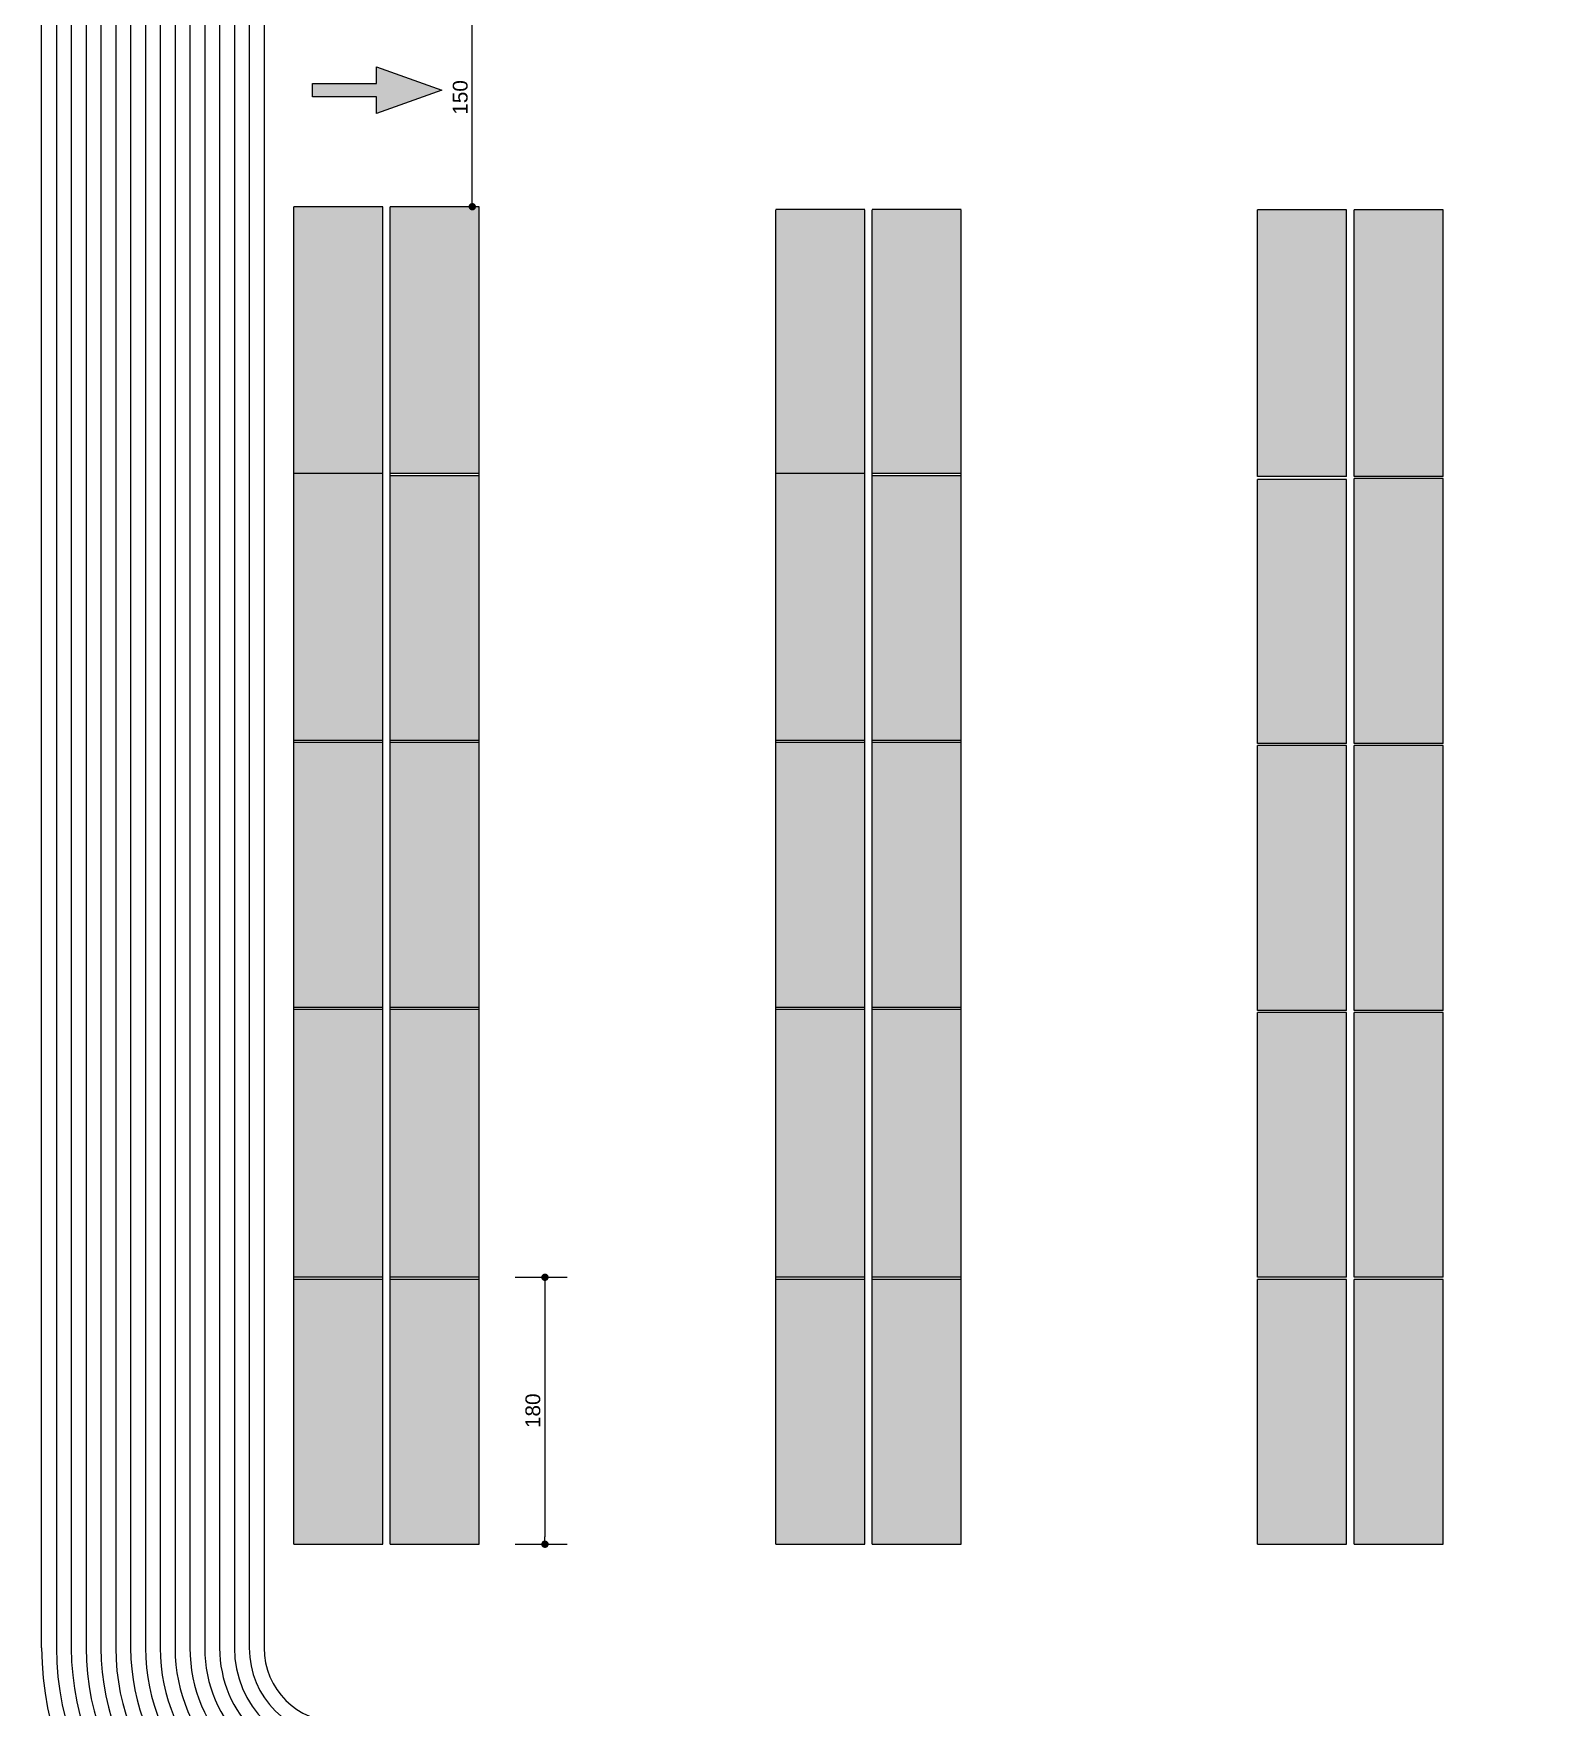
# Model space of a CAD drawing. Header units: centimetres. Extents: x 370416 to 395283, y 44791 to 69658.
# Drawn here: x 378233 to 379251, y 57518 to 58647 of the extents above; entities that cross this region are included whole.
import ezdxf

# ---------------------------------------------------------------- set-up
doc = ezdxf.new("R2010")
doc.units = ezdxf.units.CM
doc.header["$PDMODE"] = 2
doc.header["$PDSIZE"] = -10
doc.layers.add('.', color=7, linetype='Continuous', lineweight=0)
doc.layers.add('SPN-DIM', color=8, linetype='Continuous', lineweight=15)
doc.layers.add('D RACK', color=7, linetype='Continuous')
doc.layers.add('LVI_FLOOR BEDS - GENERAL', color=254, linetype='Continuous')
doc.styles.add('TREE', font='arial.ttf')
doc.dimstyles.new('arc', dxfattribs={"dimtxt": 10, "dimasz": 5, "dimexe": 15, "dimexo": 2.5, "dimgap": 3, "dimtad": 1, "dimdec": 0, "dimzin": 0, "dimtxsty": 'TREE', "dimblk": 'DOT', "dimcen": 15, "dimdle": 0.5, "dimclrd": 256, "dimclre": 8, "dimclrt": 256, "dimadec": 0, "dimazin": 0, "dimtfac": 1, "dimtdec": 0, "dimtofl": 0, "dimtmove": 1, "dimatfit": 0, "dimldrblk": 'DOT', "dimfxl": 20, "dimfxlon": 1, "dimtolj": 1, "dimtzin": 0, "dimlwd": -1, "dimlwe": 0, "dimarcsym": 0})

# ---------------------------------------------------------------- blocks, each defined once
blk = doc.blocks.new('_Dot')
at = {"color": 0, "linetype": 'ByBlock', "lineweight": -2}
blk.add_line((-0.5, 0), (-1, 0), dxfattribs=at)
at = {"color": 0, "linetype": 'ByBlock', "lineweight": -3, "const_width": 0.5}
blk.add_lwpolyline([(-0.25, 0, 1), (0.25, 0, 1)], format="xyb", close=True, dxfattribs=at)
blk = doc.blocks.new('*D328')
at = {"color": 8, "lineweight": 0, "transparency": 16777216}
for p, q in [((378558, 57807.9), (378593, 57807.9)), ((378558, 57627.9), (378593, 57627.9))]:
    blk.add_line(p, q, dxfattribs=at)
at = {"transparency": 16777216}
blk.add_line((378578, 57802.9), (378578, 57632.9), dxfattribs=at)
at = {"layer": 'Defpoints', "color": 0, "transparency": 16777216}
for p in [(378533.6, 57807.9), (378533.6, 57627.9), (378578, 57627.9)]:
    blk.add_point(p, dxfattribs=at)
at = {"transparency": 16777216, "xscale": 5, "yscale": 5, "zscale": 5}
for p, rotation in [((378578, 57807.9), 90), ((378578, 57627.9), 270)]:
    blk.add_blockref('_Dot', p, dxfattribs=dict(at, rotation=rotation))
at = {"transparency": 16777216, "insert": (378569.9, 57717.9), "char_height": 10, "attachment_point": 5, "rotation": 90, "style": 'TREE'}
blk.add_mtext('\\A1;180', dxfattribs=at)
blk = doc.blocks.new('*D330')
at = {"color": 8, "lineweight": 0, "transparency": 16777216}
for p, q in [((378531.1, 58677.4), (378514, 58677.4)), ((378531.1, 58529.9), (378514, 58529.9))]:
    blk.add_line(p, q, dxfattribs=at)
at = {"transparency": 16777216}
blk.add_line((378529, 58534.9), (378529, 58672.4), dxfattribs=at)
at = {"layer": 'Defpoints', "color": 0, "transparency": 16777216}
for p in [(378529, 58677.4), (378533.6, 58677.4), (378533.6, 58529.9)]:
    blk.add_point(p, dxfattribs=at)
at = {"transparency": 16777216, "xscale": 5, "yscale": 5, "zscale": 5}
for p, rotation in [((378529, 58677.4), 90), ((378529, 58529.9), 270)]:
    blk.add_blockref('_Dot', p, dxfattribs=dict(at, rotation=rotation))
at = {"transparency": 16777216, "insert": (378520.9, 58603.6), "char_height": 10, "attachment_point": 5, "rotation": 90, "style": 'TREE'}
blk.add_mtext('\\A1;150', dxfattribs=at)

msp = doc.modelspace()

# ---------------------------------------------------------------- hatches: boundary and pattern name
at = {"layer": '.', "true_color": 0x9898cc}
h = msp.add_hatch(color=253, dxfattribs=at)
h.dxf.hatch_style = 1
h.paths.add_polyline_path([(378533.6, 58529.9), (378473.6, 58529.9), (378473.6, 58349.9), (378533.6, 58349.9)])
h.paths.add_polyline_path([(378468.6, 58529.9), (378408.6, 58529.9), (378408.6, 58349.9), (378468.6, 58349.9)])
h.paths.add_polyline_path([(378468.6, 58349.9), (378408.6, 58349.9), (378408.6, 58169.9), (378468.6, 58169.9)])
h.paths.add_polyline_path([(378533.6, 58348.5), (378473.6, 58348.5), (378473.6, 58169.9), (378533.6, 58169.9)])
h.paths.add_polyline_path([(378533.6, 58168.5), (378473.6, 58168.5), (378473.6, 57989.9), (378533.6, 57989.9)])
h.paths.add_polyline_path([(378468.6, 58168.5), (378408.6, 58168.5), (378408.6, 57989.9), (378468.6, 57989.9)])
h.paths.add_polyline_path([(378468.6, 57988.5), (378408.6, 57988.5), (378408.6, 57807.9), (378468.6, 57807.9)])
h.paths.add_polyline_path([(378533.6, 57988.5), (378473.6, 57988.5), (378473.6, 57807.9), (378533.6, 57807.9)])
h.paths.add_polyline_path([(378468.6, 57806.5), (378408.6, 57806.5), (378408.6, 57627.9), (378468.6, 57627.9)])
h = msp.add_hatch(color=253, dxfattribs=at)
h.dxf.hatch_style = 1
h.paths.add_polyline_path([(378793.6, 58528), (378733.6, 58528), (378733.6, 58349.9), (378793.6, 58349.9)])
h.paths.add_polyline_path([(378858.6, 58528), (378798.6, 58528), (378798.6, 58349.9), (378858.6, 58349.9)])
h.paths.add_polyline_path([(378793.6, 58349.9), (378733.6, 58349.9), (378733.6, 58169.9), (378793.6, 58169.9)])
h.paths.add_polyline_path([(378858.6, 58348.5), (378798.6, 58348.5), (378798.6, 58169.9), (378858.6, 58169.9)])
h.paths.add_polyline_path([(378793.6, 58168.5), (378733.6, 58168.5), (378733.6, 57989.9), (378793.6, 57989.9)])
h.paths.add_polyline_path([(378858.6, 58168.5), (378798.6, 58168.5), (378798.6, 57989.9), (378858.6, 57989.9)])
h.paths.add_polyline_path([(378793.6, 57988.5), (378733.6, 57988.5), (378733.6, 57807.9), (378793.6, 57807.9)])
h.paths.add_polyline_path([(378858.6, 57988.5), (378798.6, 57988.5), (378798.6, 57807.9), (378858.6, 57807.9)])
h.paths.add_polyline_path([(378793.6, 57806.5), (378733.6, 57806.5), (378733.6, 57627.9), (378793.6, 57627.9)])
h.paths.add_polyline_path([(378858.6, 57806.5), (378798.6, 57806.5), (378798.6, 57627.9), (378858.6, 57627.9)])
h = msp.add_hatch(color=253, dxfattribs=at)
h.dxf.hatch_style = 1
h.paths.add_polyline_path([(379118.6, 58527.9), (379058.6, 58527.9), (379058.6, 58347.9), (379118.6, 58347.9)])
h.paths.add_polyline_path([(379183.6, 58527.9), (379123.6, 58527.9), (379123.6, 58347.9), (379183.6, 58347.9)])
h.paths.add_polyline_path([(379118.6, 58345.9), (379058.6, 58345.9), (379058.6, 58167.9), (379118.6, 58167.9)])
h.paths.add_polyline_path([(379183.6, 58346.5), (379123.6, 58346.5), (379123.6, 58167.9), (379183.6, 58167.9)])
h.paths.add_polyline_path([(379118.6, 58166.5), (379058.6, 58166.5), (379058.6, 57987.9), (379118.6, 57987.9)])
h.paths.add_polyline_path([(379183.6, 58166.5), (379123.6, 58166.5), (379123.6, 57987.9), (379183.6, 57987.9)])
h.paths.add_polyline_path([(379118.6, 57986.5), (379058.6, 57986.5), (379058.6, 57807.9), (379118.6, 57807.9)])
h.paths.add_polyline_path([(379183.6, 57986.5), (379123.6, 57986.5), (379123.6, 57807.9), (379183.6, 57807.9)])
h.paths.add_polyline_path([(379118.6, 57806.5), (379058.6, 57806.5), (379058.6, 57627.9), (379118.6, 57627.9)])
h.paths.add_polyline_path([(379183.6, 57806.5), (379123.6, 57806.5), (379123.6, 57627.9), (379183.6, 57627.9)])
h = msp.add_hatch(color=253, dxfattribs=at)
h.dxf.hatch_style = 1
h.paths.add_polyline_path([(378533.6, 57806.5), (378473.6, 57806.5), (378473.6, 57627.9), (378533.6, 57627.9)])
at = {"layer": 'LVI_FLOOR BEDS - GENERAL', "lineweight": -3, "transparency": 33554508}
h = msp.add_hatch(color=1, dxfattribs=at)
h.dxf.hatch_style = 1
h.paths.add_polyline_path([(378421.3, 58604), (378421.3, 58613), (378464.4, 58613), (378464.4, 58624.2), (378508.5, 58608.5), (378464.4, 58592.8), (378464.4, 58604)])
h = msp.add_hatch(color=1, dxfattribs=at)
h.dxf.hatch_style = 1
h.paths.add_polyline_path([(378421.3, 58604), (378421.3, 58613), (378464.4, 58613), (378464.4, 58624.2), (378508.5, 58608.5), (378464.4, 58592.8), (378464.4, 58604)])
h = msp.add_hatch(color=1, dxfattribs=at)
h.dxf.hatch_style = 1
h.paths.add_polyline_path([(378421.3, 58604), (378421.3, 58613), (378464.4, 58613), (378464.4, 58624.2), (378508.5, 58608.5), (378464.4, 58592.8), (378464.4, 58604)])
h = msp.add_hatch(color=1, dxfattribs=at)
h.dxf.hatch_style = 1
h.paths.add_polyline_path([(378421.3, 58604), (378421.3, 58613), (378464.4, 58613), (378464.4, 58624.2), (378508.5, 58608.5), (378464.4, 58592.8), (378464.4, 58604)])
h = msp.add_hatch(color=1, dxfattribs=at)
h.dxf.hatch_style = 1
h.paths.add_polyline_path([(378421.3, 58604), (378421.3, 58613), (378464.4, 58613), (378464.4, 58624.2), (378508.5, 58608.5), (378464.4, 58592.8), (378464.4, 58604)])
h = msp.add_hatch(color=1, dxfattribs=at)
h.dxf.hatch_style = 1
h.paths.add_polyline_path([(378421.3, 58604), (378421.3, 58613), (378464.4, 58613), (378464.4, 58624.2), (378508.5, 58608.5), (378464.4, 58592.8), (378464.4, 58604)])
h = msp.add_hatch(color=1, dxfattribs=at)
h.dxf.hatch_style = 1
h.paths.add_polyline_path([(378421.3, 58604), (378421.3, 58613), (378464.4, 58613), (378464.4, 58624.2), (378508.5, 58608.5), (378464.4, 58592.8), (378464.4, 58604)])
h = msp.add_hatch(color=1, dxfattribs=at)
h.dxf.hatch_style = 1
h.paths.add_polyline_path([(378421.3, 58604), (378421.3, 58613), (378464.4, 58613), (378464.4, 58624.2), (378508.5, 58608.5), (378464.4, 58592.8), (378464.4, 58604)])
h = msp.add_hatch(color=1, dxfattribs=at)
h.dxf.hatch_style = 1
h.paths.add_polyline_path([(378421.3, 58604), (378421.3, 58613), (378464.4, 58613), (378464.4, 58624.2), (378508.5, 58608.5), (378464.4, 58592.8), (378464.4, 58604)])
h = msp.add_hatch(color=1, dxfattribs=at)
h.dxf.hatch_style = 1
h.paths.add_polyline_path([(378421.3, 58604), (378421.3, 58613), (378464.4, 58613), (378464.4, 58624.2), (378508.5, 58608.5), (378464.4, 58592.8), (378464.4, 58604)])
h = msp.add_hatch(color=1, dxfattribs=at)
h.dxf.hatch_style = 1
h.paths.add_polyline_path([(378421.3, 58604), (378421.3, 58613), (378464.4, 58613), (378464.4, 58624.2), (378508.5, 58608.5), (378464.4, 58592.8), (378464.4, 58604)])
h = msp.add_hatch(color=1, dxfattribs=at)
h.dxf.hatch_style = 1
h.paths.add_polyline_path([(378421.3, 58604), (378421.3, 58613), (378464.4, 58613), (378464.4, 58624.2), (378508.5, 58608.5), (378464.4, 58592.8), (378464.4, 58604)])
h = msp.add_hatch(color=1, dxfattribs=at)
h.dxf.hatch_style = 1
h.paths.add_polyline_path([(378421.3, 58604), (378421.3, 58613), (378464.4, 58613), (378464.4, 58624.2), (378508.5, 58608.5), (378464.4, 58592.8), (378464.4, 58604)])
h = msp.add_hatch(color=1, dxfattribs=at)
h.dxf.hatch_style = 1
h.paths.add_polyline_path([(378421.3, 58604), (378421.3, 58613), (378464.4, 58613), (378464.4, 58624.2), (378508.5, 58608.5), (378464.4, 58592.8), (378464.4, 58604)])
h = msp.add_hatch(color=1, dxfattribs=at)
h.dxf.hatch_style = 1
h.paths.add_polyline_path([(378421.3, 58604), (378421.3, 58613), (378464.4, 58613), (378464.4, 58624.2), (378508.5, 58608.5), (378464.4, 58592.8), (378464.4, 58604)])
h = msp.add_hatch(color=1, dxfattribs=at)
h.dxf.hatch_style = 1
h.paths.add_polyline_path([(378421.3, 58604), (378421.3, 58613), (378464.4, 58613), (378464.4, 58624.2), (378508.5, 58608.5), (378464.4, 58592.8), (378464.4, 58604)])
h = msp.add_hatch(color=1, dxfattribs=at)
h.dxf.hatch_style = 1
h.paths.add_polyline_path([(378421.3, 58604), (378421.3, 58613), (378464.4, 58613), (378464.4, 58624.2), (378508.5, 58608.5), (378464.4, 58592.8), (378464.4, 58604)])
h = msp.add_hatch(color=1, dxfattribs=at)
h.dxf.hatch_style = 1
h.paths.add_polyline_path([(378421.3, 58604), (378421.3, 58613), (378464.4, 58613), (378464.4, 58624.2), (378508.5, 58608.5), (378464.4, 58592.8), (378464.4, 58604)])
h = msp.add_hatch(color=1, dxfattribs=at)
h.dxf.hatch_style = 1
h.paths.add_polyline_path([(378421.3, 58604), (378421.3, 58613), (378464.4, 58613), (378464.4, 58624.2), (378508.5, 58608.5), (378464.4, 58592.8), (378464.4, 58604)])
h = msp.add_hatch(color=1, dxfattribs=at)
h.dxf.hatch_style = 1
h.paths.add_polyline_path([(378421.3, 58604), (378421.3, 58613), (378464.4, 58613), (378464.4, 58624.2), (378508.5, 58608.5), (378464.4, 58592.8), (378464.4, 58604)])
h = msp.add_hatch(color=1, dxfattribs=at)
h.dxf.hatch_style = 1
h.paths.add_polyline_path([(378421.3, 58604), (378421.3, 58613), (378464.4, 58613), (378464.4, 58624.2), (378508.5, 58608.5), (378464.4, 58592.8), (378464.4, 58604)])
h = msp.add_hatch(color=1, dxfattribs=at)
h.dxf.hatch_style = 1
h.paths.add_polyline_path([(378421.3, 58604), (378421.3, 58613), (378464.4, 58613), (378464.4, 58624.2), (378508.5, 58608.5), (378464.4, 58592.8), (378464.4, 58604)])
h = msp.add_hatch(color=1, dxfattribs=at)
h.dxf.hatch_style = 1
h.paths.add_polyline_path([(378421.3, 58604), (378421.3, 58613), (378464.4, 58613), (378464.4, 58624.2), (378508.5, 58608.5), (378464.4, 58592.8), (378464.4, 58604)])
h = msp.add_hatch(color=1, dxfattribs=at)
h.dxf.hatch_style = 1
h.paths.add_polyline_path([(378421.3, 58604), (378421.3, 58613), (378464.4, 58613), (378464.4, 58624.2), (378508.5, 58608.5), (378464.4, 58592.8), (378464.4, 58604)])
h = msp.add_hatch(color=1, dxfattribs=at)
h.dxf.hatch_style = 1
h.paths.add_polyline_path([(378421.3, 58604), (378421.3, 58613), (378464.4, 58613), (378464.4, 58624.2), (378508.5, 58608.5), (378464.4, 58592.8), (378464.4, 58604)])
h = msp.add_hatch(color=1, dxfattribs=at)
h.dxf.hatch_style = 1
h.paths.add_polyline_path([(378421.3, 58604), (378421.3, 58613), (378464.4, 58613), (378464.4, 58624.2), (378508.5, 58608.5), (378464.4, 58592.8), (378464.4, 58604)])
h = msp.add_hatch(color=1, dxfattribs=at)
h.dxf.hatch_style = 1
h.paths.add_polyline_path([(378421.3, 58604), (378421.3, 58613), (378464.4, 58613), (378464.4, 58624.2), (378508.5, 58608.5), (378464.4, 58592.8), (378464.4, 58604)])
h = msp.add_hatch(color=1, dxfattribs=at)
h.dxf.hatch_style = 1
h.paths.add_polyline_path([(378421.3, 58604), (378421.3, 58613), (378464.4, 58613), (378464.4, 58624.2), (378508.5, 58608.5), (378464.4, 58592.8), (378464.4, 58604)])
h = msp.add_hatch(color=1, dxfattribs=at)
h.dxf.hatch_style = 1
h.paths.add_polyline_path([(378421.3, 58604), (378421.3, 58613), (378464.4, 58613), (378464.4, 58624.2), (378508.5, 58608.5), (378464.4, 58592.8), (378464.4, 58604)])
h = msp.add_hatch(color=1, dxfattribs=at)
h.dxf.hatch_style = 1
h.paths.add_polyline_path([(378421.3, 58604), (378421.3, 58613), (378464.4, 58613), (378464.4, 58624.2), (378508.5, 58608.5), (378464.4, 58592.8), (378464.4, 58604)])
h = msp.add_hatch(color=1, dxfattribs=at)
h.dxf.hatch_style = 1
h.paths.add_polyline_path([(378421.3, 58604), (378421.3, 58613), (378464.4, 58613), (378464.4, 58624.2), (378508.5, 58608.5), (378464.4, 58592.8), (378464.4, 58604)])
h = msp.add_hatch(color=1, dxfattribs=at)
h.dxf.hatch_style = 1
h.paths.add_polyline_path([(378421.3, 58604), (378421.3, 58613), (378464.4, 58613), (378464.4, 58624.2), (378508.5, 58608.5), (378464.4, 58592.8), (378464.4, 58604)])

# ---------------------------------------------------------------- linework, layer by layer
for p, q in [((378408.6, 57627.9), (378408.6, 58529.9)), ((378408.6, 57627.9), (378408.6, 58529.9)), ((378468.6, 58529.9), (378408.6, 58529.9)), ((378408.6, 57627.9), (378408.6, 58529.9)), ((378408.6, 57627.9), (378408.6, 58529.9)), ((378468.6, 58529.9), (378408.6, 58529.9)), ((378468.6, 57627.9), (378468.6, 58529.9)), ((378468.6, 57627.9), (378468.6, 58529.9)), ((378468.6, 57627.9), (378468.6, 58529.9)), ((378468.6, 57627.9), (378468.6, 58529.9)), ((378473.6, 57627.9), (378473.6, 58529.9)), ((378473.6, 57627.9), (378473.6, 58529.9)), ((378473.6, 57627.9), (378473.6, 58529.9)), ((378533.6, 58529.9), (378473.6, 58529.9)), ((378473.6, 57627.9), (378473.6, 58529.9)), ((378533.6, 58529.9), (378473.6, 58529.9)), ((378473.6, 57627.9), (378473.6, 58529.9)), ((378473.6, 57627.9), (378473.6, 58529.9)), ((378473.6, 57627.9), (378473.6, 58529.9)), ((378533.6, 58529.9), (378473.6, 58529.9)), ((378473.6, 57627.9), (378473.6, 58529.9)), ((378473.6, 57627.9), (378473.6, 58529.9)), ((378533.6, 58529.9), (378473.6, 58529.9)), ((378533.6, 57627.9), (378533.6, 58529.9)), ((378533.6, 57627.9), (378533.6, 58529.9)), ((378533.6, 57627.9), (378533.6, 58529.9)), ((378533.6, 57627.9), (378533.6, 58529.9)), ((378533.6, 57627.9), (378533.6, 58529.9)), ((378533.6, 57627.9), (378533.6, 58529.9)), ((378533.6, 57627.9), (378533.6, 58529.9)), ((378533.6, 57627.9), (378533.6, 58529.9)), ((378793.6, 58528), (378733.6, 58528)), ((378793.6, 58528), (378733.6, 58528)), ((378793.6, 58528), (378733.6, 58528)), ((378793.6, 58528), (378733.6, 58528)), ((378733.6, 57627.9), (378733.6, 58527.9)), ((378733.6, 57627.9), (378733.6, 58527.9)), ((378733.6, 57627.9), (378733.6, 58527.9)), ((378733.6, 57627.9), (378733.6, 58527.9)), ((378733.6, 57627.9), (378733.6, 58527.9)), ((378733.6, 57627.9), (378733.6, 58527.9)), ((378733.6, 57627.9), (378733.6, 58527.9)), ((378733.6, 57627.9), (378733.6, 58527.9)), ((378793.6, 57627.9), (378793.6, 58527.9)), ((378793.6, 57627.9), (378793.6, 58527.9)), ((378793.6, 57627.9), (378793.6, 58527.9)), ((378793.6, 57627.9), (378793.6, 58527.9)), ((378793.6, 57627.9), (378793.6, 58527.9)), ((378793.6, 57627.9), (378793.6, 58527.9)), ((378793.6, 57627.9), (378793.6, 58527.9)), ((378793.6, 57627.9), (378793.6, 58527.9)), ((378858.6, 58528), (378798.6, 58528)), ((378798.6, 57627.9), (378798.6, 58527.9)), ((378798.6, 57627.9), (378798.6, 58527.9)), ((378798.6, 57627.9), (378798.6, 58527.9)), ((378798.6, 57627.9), (378798.6, 58527.9)), ((378798.6, 57627.9), (378798.6, 58527.9)), ((378798.6, 57627.9), (378798.6, 58527.9)), ((378798.6, 57627.9), (378798.6, 58527.9)), ((378798.6, 57627.9), (378798.6, 58527.9)), ((378798.6, 57627.9), (378798.6, 58527.9)), ((378798.6, 57627.9), (378798.6, 58527.9)), ((378798.6, 57627.9), (378798.6, 58527.9)), ((378798.6, 57627.9), (378798.6, 58527.9)), ((378798.6, 57627.9), (378798.6, 58527.9)), ((378798.6, 57627.9), (378798.6, 58527.9)), ((378798.6, 57627.9), (378798.6, 58527.9)), ((378798.6, 57627.9), (378798.6, 58527.9)), ((378858.6, 57627.9), (378858.6, 58527.9)), ((378858.6, 57627.9), (378858.6, 58527.9)), ((378858.6, 57627.9), (378858.6, 58527.9)), ((378858.6, 57627.9), (378858.6, 58527.9)), ((378858.6, 57627.9), (378858.6, 58527.9)), ((378858.6, 57627.9), (378858.6, 58527.9)), ((378858.6, 57627.9), (378858.6, 58527.9)), ((378858.6, 57627.9), (378858.6, 58527.9)), ((378858.6, 57627.9), (378858.6, 58527.9)), ((378858.6, 57627.9), (378858.6, 58527.9)), ((378858.6, 57627.9), (378858.6, 58527.9)), ((378858.6, 57627.9), (378858.6, 58527.9)), ((378858.6, 57627.9), (378858.6, 58527.9)), ((378858.6, 57627.9), (378858.6, 58527.9)), ((378858.6, 57627.9), (378858.6, 58527.9)), ((378858.6, 57627.9), (378858.6, 58527.9)), ((379058.6, 58347.9), (379058.6, 58527.9)), ((379058.6, 58347.9), (379058.6, 58527.9)), ((379118.6, 58527.9), (379058.6, 58527.9)), ((379058.6, 58347.9), (379058.6, 58527.9)), ((379058.6, 58347.9), (379058.6, 58527.9)), ((379118.6, 58527.9), (379058.6, 58527.9)), ((379058.6, 58347.9), (379058.6, 58527.9)), ((379058.6, 58347.9), (379058.6, 58527.9)), ((379118.6, 58527.9), (379058.6, 58527.9)), ((379058.6, 58347.9), (379058.6, 58527.9)), ((379058.6, 58347.9), (379058.6, 58527.9)), ((379118.6, 58527.9), (379058.6, 58527.9)), ((379118.6, 58347.9), (379118.6, 58527.9)), ((379118.6, 58347.9), (379118.6, 58527.9)), ((379118.6, 58347.9), (379118.6, 58527.9)), ((379118.6, 58347.9), (379118.6, 58527.9)), ((379118.6, 58347.9), (379118.6, 58527.9)), ((379118.6, 58347.9), (379118.6, 58527.9)), ((379118.6, 58347.9), (379118.6, 58527.9)), ((379118.6, 58347.9), (379118.6, 58527.9)), ((379123.6, 58347.9), (379123.6, 58527.9)), ((379123.6, 58347.9), (379123.6, 58527.9)), ((379123.6, 58347.9), (379123.6, 58527.9)), ((379183.6, 58527.9), (379123.6, 58527.9)), ((379123.6, 58347.9), (379123.6, 58527.9)), ((379183.6, 58527.9), (379123.6, 58527.9)), ((379123.6, 58347.9), (379123.6, 58527.9)), ((379123.6, 58347.9), (379123.6, 58527.9)), ((379123.6, 58347.9), (379123.6, 58527.9)), ((379183.6, 58527.9), (379123.6, 58527.9)), ((379123.6, 58347.9), (379123.6, 58527.9)), ((379183.6, 58527.9), (379123.6, 58527.9)), ((379123.6, 58347.9), (379123.6, 58527.9)), ((379123.6, 58347.9), (379123.6, 58527.9)), ((379123.6, 58347.9), (379123.6, 58527.9)), ((379183.6, 58527.9), (379123.6, 58527.9)), ((379123.6, 58347.9), (379123.6, 58527.9)), ((379183.6, 58527.9), (379123.6, 58527.9)), ((379123.6, 58347.9), (379123.6, 58527.9)), ((379123.6, 58347.9), (379123.6, 58527.9)), ((379123.6, 58347.9), (379123.6, 58527.9)), ((379183.6, 58527.9), (379123.6, 58527.9)), ((379183.6, 58527.9), (379123.6, 58527.9)), ((379183.6, 58347.9), (379183.6, 58527.9)), ((379183.6, 58347.9), (379183.6, 58527.9)), ((379183.6, 58347.9), (379183.6, 58527.9)), ((379183.6, 58347.9), (379183.6, 58527.9)), ((379183.6, 58347.9), (379183.6, 58527.9)), ((379183.6, 58347.9), (379183.6, 58527.9)), ((379183.6, 58347.9), (379183.6, 58527.9)), ((379183.6, 58347.9), (379183.6, 58527.9)), ((379183.6, 58347.9), (379183.6, 58527.9)), ((379183.6, 58347.9), (379183.6, 58527.9)), ((379183.6, 58347.9), (379183.6, 58527.9)), ((379183.6, 58347.9), (379183.6, 58527.9)), ((379183.6, 58347.9), (379183.6, 58527.9)), ((379183.6, 58347.9), (379183.6, 58527.9)), ((379183.6, 58347.9), (379183.6, 58527.9)), ((379183.6, 58347.9), (379183.6, 58527.9)), ((378468.6, 58349.9), (378408.6, 58349.9)), ((378468.6, 58349.9), (378408.6, 58349.9)), ((378533.6, 58349.9), (378473.6, 58349.9)), ((378533.6, 58349.9), (378473.6, 58349.9)), ((378533.6, 58349.9), (378473.6, 58349.9)), ((378533.6, 58349.9), (378473.6, 58349.9)), ((378533.6, 58348.5), (378473.6, 58348.5)), ((378533.6, 58348.5), (378473.6, 58348.5)), ((378533.6, 58348.5), (378473.6, 58348.5)), ((378793.6, 58349.9), (378733.6, 58349.9)), ((378793.6, 58349.9), (378733.6, 58349.9)), ((378793.6, 58349.9), (378733.6, 58349.9)), ((378793.6, 58349.9), (378733.6, 58349.9)), ((378858.6, 58349.9), (378798.6, 58349.9)), ((378858.6, 58349.9), (378798.6, 58349.9)), ((378858.6, 58349.9), (378798.6, 58349.9)), ((378858.6, 58349.9), (378798.6, 58349.9)), ((378858.6, 58349.9), (378798.6, 58349.9)), ((378858.6, 58349.9), (378798.6, 58349.9)), ((378858.6, 58349.9), (378798.6, 58349.9)), ((378858.6, 58349.9), (378798.6, 58349.9)), ((378858.6, 58348.5), (378798.6, 58348.5)), ((378858.6, 58348.5), (378798.6, 58348.5)), ((378858.6, 58348.5), (378798.6, 58348.5)), ((378858.6, 58348.5), (378798.6, 58348.5)), ((378858.6, 58348.5), (378798.6, 58348.5)), ((378858.6, 58348.5), (378798.6, 58348.5)), ((379118.6, 58347.9), (379058.6, 58347.9)), ((379118.6, 58347.9), (379058.6, 58347.9)), ((379118.6, 58347.9), (379058.6, 58347.9)), ((379118.6, 58347.9), (379058.6, 58347.9)), ((379058.6, 58167.9), (379058.6, 58345.9)), ((379058.6, 58167.9), (379058.6, 58345.9)), ((379058.6, 58167.9), (379058.6, 58345.9)), ((379058.6, 58167.9), (379058.6, 58345.9)), ((379058.6, 58167.9), (379058.6, 58345.9)), ((379058.6, 58167.9), (379058.6, 58345.9)), ((379058.6, 58167.9), (379058.6, 58345.9)), ((379058.6, 58167.9), (379058.6, 58345.9)), ((379118.6, 58345.9), (379058.6, 58345.9)), ((379118.6, 58167.9), (379118.6, 58345.9)), ((379118.6, 58167.9), (379118.6, 58345.9)), ((379118.6, 58167.9), (379118.6, 58345.9)), ((379118.6, 58167.9), (379118.6, 58345.9)), ((379118.6, 58167.9), (379118.6, 58345.9)), ((379118.6, 58167.9), (379118.6, 58345.9)), ((379118.6, 58167.9), (379118.6, 58345.9)), ((379118.6, 58167.9), (379118.6, 58345.9)), ((379183.6, 58347.9), (379123.6, 58347.9)), ((379183.6, 58347.9), (379123.6, 58347.9)), ((379183.6, 58347.9), (379123.6, 58347.9)), ((379183.6, 58347.9), (379123.6, 58347.9)), ((379183.6, 58347.9), (379123.6, 58347.9)), ((379183.6, 58347.9), (379123.6, 58347.9)), ((379183.6, 58347.9), (379123.6, 58347.9)), ((379183.6, 58347.9), (379123.6, 58347.9)), ((379123.6, 58167.9), (379123.6, 58346.5)), ((379183.6, 58346.5), (379123.6, 58346.5)), ((379123.6, 58167.9), (379123.6, 58346.5)), ((379183.6, 58346.5), (379123.6, 58346.5)), ((379123.6, 58167.9), (379123.6, 58346.5)), ((379123.6, 58167.9), (379123.6, 58346.5)), ((379123.6, 58167.9), (379123.6, 58346.5)), ((379183.6, 58346.5), (379123.6, 58346.5)), ((379123.6, 58167.9), (379123.6, 58346.5)), ((379123.6, 58167.9), (379123.6, 58346.5)), ((379123.6, 58167.9), (379123.6, 58346.5)), ((379123.6, 58167.9), (379123.6, 58346.5)), ((379183.6, 58346.5), (379123.6, 58346.5)), ((379123.6, 58167.9), (379123.6, 58346.5)), ((379183.6, 58346.5), (379123.6, 58346.5)), ((379123.6, 58167.9), (379123.6, 58346.5)), ((379123.6, 58167.9), (379123.6, 58346.5)), ((379123.6, 58167.9), (379123.6, 58346.5)), ((379183.6, 58346.5), (379123.6, 58346.5)), ((379123.6, 58167.9), (379123.6, 58346.5)), ((379123.6, 58167.9), (379123.6, 58346.5)), ((379183.6, 58167.9), (379183.6, 58346.5)), ((379183.6, 58167.9), (379183.6, 58346.5)), ((379183.6, 58167.9), (379183.6, 58346.5)), ((379183.6, 58167.9), (379183.6, 58346.5)), ((379183.6, 58167.9), (379183.6, 58346.5)), ((379183.6, 58167.9), (379183.6, 58346.5)), ((379183.6, 58167.9), (379183.6, 58346.5)), ((379183.6, 58167.9), (379183.6, 58346.5)), ((379183.6, 58167.9), (379183.6, 58346.5)), ((379183.6, 58167.9), (379183.6, 58346.5)), ((379183.6, 58167.9), (379183.6, 58346.5)), ((379183.6, 58167.9), (379183.6, 58346.5)), ((379183.6, 58167.9), (379183.6, 58346.5)), ((379183.6, 58167.9), (379183.6, 58346.5)), ((379183.6, 58167.9), (379183.6, 58346.5)), ((379183.6, 58167.9), (379183.6, 58346.5)), ((378468.6, 58169.9), (378408.6, 58169.9)), ((378468.6, 58169.9), (378408.6, 58169.9)), ((378468.6, 58168.5), (378408.6, 58168.5)), ((378468.6, 58168.5), (378408.6, 58168.5)), ((378533.6, 58169.9), (378473.6, 58169.9)), ((378533.6, 58169.9), (378473.6, 58169.9)), ((378533.6, 58169.9), (378473.6, 58169.9)), ((378533.6, 58169.9), (378473.6, 58169.9)), ((378533.6, 58168.5), (378473.6, 58168.5)), ((378533.6, 58168.5), (378473.6, 58168.5)), ((378533.6, 58168.5), (378473.6, 58168.5)), ((378533.6, 58168.5), (378473.6, 58168.5)), ((378793.6, 58169.9), (378733.6, 58169.9)), ((378793.6, 58169.9), (378733.6, 58169.9)), ((378793.6, 58169.9), (378733.6, 58169.9)), ((378793.6, 58169.9), (378733.6, 58169.9)), ((378793.6, 58168.5), (378733.6, 58168.5)), ((378793.6, 58168.5), (378733.6, 58168.5)), ((378793.6, 58168.5), (378733.6, 58168.5)), ((378793.6, 58168.5), (378733.6, 58168.5)), ((378858.6, 58169.9), (378798.6, 58169.9)), ((378858.6, 58169.9), (378798.6, 58169.9)), ((378858.6, 58169.9), (378798.6, 58169.9)), ((378858.6, 58169.9), (378798.6, 58169.9)), ((378858.6, 58169.9), (378798.6, 58169.9)), ((378858.6, 58169.9), (378798.6, 58169.9)), ((378858.6, 58169.9), (378798.6, 58169.9)), ((378858.6, 58169.9), (378798.6, 58169.9)), ((378858.6, 58168.5), (378798.6, 58168.5)), ((378858.6, 58168.5), (378798.6, 58168.5)), ((378858.6, 58168.5), (378798.6, 58168.5)), ((378858.6, 58168.5), (378798.6, 58168.5)), ((378858.6, 58168.5), (378798.6, 58168.5)), ((378858.6, 58168.5), (378798.6, 58168.5)), ((378858.6, 58168.5), (378798.6, 58168.5)), ((378858.6, 58168.5), (378798.6, 58168.5)), ((379118.6, 58167.9), (379058.6, 58167.9)), ((379118.6, 58167.9), (379058.6, 58167.9)), ((379118.6, 58167.9), (379058.6, 58167.9)), ((379118.6, 58167.9), (379058.6, 58167.9)), ((379058.6, 57987.9), (379058.6, 58166.5)), ((379118.6, 58166.5), (379058.6, 58166.5)), ((379058.6, 57987.9), (379058.6, 58166.5)), ((379058.6, 57987.9), (379058.6, 58166.5)), ((379118.6, 58166.5), (379058.6, 58166.5)), ((379058.6, 57987.9), (379058.6, 58166.5)), ((379058.6, 57987.9), (379058.6, 58166.5)), ((379118.6, 58166.5), (379058.6, 58166.5)), ((379058.6, 57987.9), (379058.6, 58166.5)), ((379058.6, 57987.9), (379058.6, 58166.5)), ((379118.6, 58166.5), (379058.6, 58166.5)), ((379058.6, 57987.9), (379058.6, 58166.5)), ((379118.6, 57987.9), (379118.6, 58166.5)), ((379118.6, 57987.9), (379118.6, 58166.5)), ((379118.6, 57987.9), (379118.6, 58166.5)), ((379118.6, 57987.9), (379118.6, 58166.5)), ((379118.6, 57987.9), (379118.6, 58166.5)), ((379118.6, 57987.9), (379118.6, 58166.5)), ((379118.6, 57987.9), (379118.6, 58166.5)), ((379118.6, 57987.9), (379118.6, 58166.5)), ((379183.6, 58167.9), (379123.6, 58167.9)), ((379183.6, 58167.9), (379123.6, 58167.9)), ((379183.6, 58167.9), (379123.6, 58167.9)), ((379183.6, 58167.9), (379123.6, 58167.9)), ((379183.6, 58167.9), (379123.6, 58167.9)), ((379183.6, 58167.9), (379123.6, 58167.9)), ((379183.6, 58167.9), (379123.6, 58167.9)), ((379183.6, 58167.9), (379123.6, 58167.9)), ((379123.6, 57987.9), (379123.6, 58166.5)), ((379183.6, 58166.5), (379123.6, 58166.5)), ((379123.6, 57987.9), (379123.6, 58166.5)), ((379183.6, 58166.5), (379123.6, 58166.5)), ((379123.6, 57987.9), (379123.6, 58166.5)), ((379123.6, 57987.9), (379123.6, 58166.5)), ((379123.6, 57987.9), (379123.6, 58166.5)), ((379183.6, 58166.5), (379123.6, 58166.5)), ((379123.6, 57987.9), (379123.6, 58166.5)), ((379183.6, 58166.5), (379123.6, 58166.5)), ((379123.6, 57987.9), (379123.6, 58166.5)), ((379123.6, 57987.9), (379123.6, 58166.5)), ((379123.6, 57987.9), (379123.6, 58166.5)), ((379183.6, 58166.5), (379123.6, 58166.5)), ((379123.6, 57987.9), (379123.6, 58166.5)), ((379183.6, 58166.5), (379123.6, 58166.5)), ((379123.6, 57987.9), (379123.6, 58166.5)), ((379123.6, 57987.9), (379123.6, 58166.5)), ((379123.6, 57987.9), (379123.6, 58166.5)), ((379183.6, 58166.5), (379123.6, 58166.5)), ((379123.6, 57987.9), (379123.6, 58166.5)), ((379123.6, 57987.9), (379123.6, 58166.5)), ((379183.6, 57987.9), (379183.6, 58166.5)), ((379183.6, 57987.9), (379183.6, 58166.5)), ((378468.6, 57989.9), (378408.6, 57989.9)), ((378468.6, 57989.9), (378408.6, 57989.9)), ((378468.6, 57988.5), (378408.6, 57988.5)), ((378468.6, 57988.5), (378408.6, 57988.5)), ((378533.6, 57989.9), (378473.6, 57989.9)), ((378533.6, 57989.9), (378473.6, 57989.9)), ((378533.6, 57989.9), (378473.6, 57989.9)), ((378533.6, 57989.9), (378473.6, 57989.9)), ((378533.6, 57988.5), (378473.6, 57988.5)), ((378533.6, 57988.5), (378473.6, 57988.5)), ((378533.6, 57988.5), (378473.6, 57988.5)), ((378533.6, 57988.5), (378473.6, 57988.5)), ((378793.6, 57989.9), (378733.6, 57989.9)), ((378793.6, 57989.9), (378733.6, 57989.9)), ((378793.6, 57989.9), (378733.6, 57989.9)), ((378793.6, 57989.9), (378733.6, 57989.9)), ((378793.6, 57988.5), (378733.6, 57988.5)), ((378793.6, 57988.5), (378733.6, 57988.5)), ((378793.6, 57988.5), (378733.6, 57988.5)), ((378793.6, 57988.5), (378733.6, 57988.5)), ((378858.6, 57989.9), (378798.6, 57989.9)), ((378858.6, 57989.9), (378798.6, 57989.9)), ((378858.6, 57989.9), (378798.6, 57989.9)), ((378858.6, 57989.9), (378798.6, 57989.9)), ((378858.6, 57989.9), (378798.6, 57989.9)), ((378858.6, 57989.9), (378798.6, 57989.9)), ((378858.6, 57989.9), (378798.6, 57989.9)), ((378858.6, 57989.9), (378798.6, 57989.9)), ((378858.6, 57988.5), (378798.6, 57988.5)), ((378858.6, 57988.5), (378798.6, 57988.5)), ((378858.6, 57988.5), (378798.6, 57988.5)), ((378858.6, 57988.5), (378798.6, 57988.5)), ((378858.6, 57988.5), (378798.6, 57988.5)), ((378858.6, 57988.5), (378798.6, 57988.5)), ((378858.6, 57988.5), (378798.6, 57988.5)), ((378858.6, 57988.5), (378798.6, 57988.5)), ((379118.6, 57987.9), (379058.6, 57987.9)), ((379118.6, 57987.9), (379058.6, 57987.9)), ((379118.6, 57987.9), (379058.6, 57987.9)), ((379118.6, 57987.9), (379058.6, 57987.9)), ((379058.6, 57807.9), (379058.6, 57986.5)), ((379118.6, 57986.5), (379058.6, 57986.5)), ((379058.6, 57807.9), (379058.6, 57986.5)), ((379058.6, 57807.9), (379058.6, 57986.5)), ((379118.6, 57986.5), (379058.6, 57986.5)), ((379058.6, 57807.9), (379058.6, 57986.5)), ((379058.6, 57807.9), (379058.6, 57986.5)), ((379118.6, 57986.5), (379058.6, 57986.5)), ((379058.6, 57807.9), (379058.6, 57986.5)), ((379058.6, 57807.9), (379058.6, 57986.5)), ((379118.6, 57986.5), (379058.6, 57986.5)), ((379058.6, 57807.9), (379058.6, 57986.5)), ((379118.6, 57807.9), (379118.6, 57986.5)), ((379118.6, 57807.9), (379118.6, 57986.5)), ((379118.6, 57807.9), (379118.6, 57986.5)), ((379118.6, 57807.9), (379118.6, 57986.5)), ((379118.6, 57807.9), (379118.6, 57986.5)), ((379118.6, 57807.9), (379118.6, 57986.5)), ((379118.6, 57807.9), (379118.6, 57986.5)), ((379118.6, 57807.9), (379118.6, 57986.5)), ((379183.6, 57987.9), (379123.6, 57987.9)), ((379183.6, 57987.9), (379123.6, 57987.9)), ((379183.6, 57987.9), (379123.6, 57987.9)), ((379183.6, 57987.9), (379123.6, 57987.9)), ((379183.6, 57987.9), (379123.6, 57987.9)), ((379183.6, 57987.9), (379123.6, 57987.9)), ((379183.6, 57987.9), (379123.6, 57987.9)), ((379183.6, 57987.9), (379123.6, 57987.9)), ((379123.6, 57807.9), (379123.6, 57986.5)), ((379183.6, 57986.5), (379123.6, 57986.5)), ((379123.6, 57807.9), (379123.6, 57986.5)), ((379183.6, 57986.5), (379123.6, 57986.5)), ((379123.6, 57807.9), (379123.6, 57986.5)), ((379123.6, 57807.9), (379123.6, 57986.5)), ((379123.6, 57807.9), (379123.6, 57986.5)), ((379183.6, 57986.5), (379123.6, 57986.5)), ((379123.6, 57807.9), (379123.6, 57986.5)), ((379183.6, 57986.5), (379123.6, 57986.5)), ((379123.6, 57807.9), (379123.6, 57986.5)), ((379123.6, 57807.9), (379123.6, 57986.5)), ((379123.6, 57807.9), (379123.6, 57986.5)), ((379183.6, 57986.5), (379123.6, 57986.5)), ((379123.6, 57807.9), (379123.6, 57986.5)), ((379183.6, 57986.5), (379123.6, 57986.5)), ((379123.6, 57807.9), (379123.6, 57986.5)), ((379123.6, 57807.9), (379123.6, 57986.5)), ((379123.6, 57807.9), (379123.6, 57986.5)), ((379183.6, 57986.5), (379123.6, 57986.5)), ((379123.6, 57807.9), (379123.6, 57986.5)), ((379183.6, 57986.5), (379123.6, 57986.5)), ((379123.6, 57807.9), (379123.6, 57986.5)), ((379183.6, 57807.9), (379183.6, 57986.5)), ((379183.6, 57807.9), (379183.6, 57986.5)), ((378468.6, 57807.9), (378408.6, 57807.9)), ((378468.6, 57807.9), (378408.6, 57807.9)), ((378468.6, 57806.5), (378408.6, 57806.5)), ((378468.6, 57806.5), (378408.6, 57806.5)), ((378533.6, 57807.9), (378473.6, 57807.9)), ((378533.6, 57807.9), (378473.6, 57807.9)), ((378533.6, 57807.9), (378473.6, 57807.9)), ((378533.6, 57807.9), (378473.6, 57807.9)), ((378533.6, 57806.5), (378473.6, 57806.5)), ((378533.6, 57806.5), (378473.6, 57806.5)), ((378533.6, 57806.5), (378473.6, 57806.5)), ((378533.6, 57806.5), (378473.6, 57806.5)), ((378793.6, 57807.9), (378733.6, 57807.9)), ((378793.6, 57807.9), (378733.6, 57807.9)), ((378793.6, 57807.9), (378733.6, 57807.9)), ((378793.6, 57807.9), (378733.6, 57807.9)), ((378793.6, 57806.5), (378733.6, 57806.5)), ((378793.6, 57806.5), (378733.6, 57806.5)), ((378793.6, 57806.5), (378733.6, 57806.5)), ((378793.6, 57806.5), (378733.6, 57806.5)), ((378858.6, 57807.9), (378798.6, 57807.9)), ((378858.6, 57807.9), (378798.6, 57807.9)), ((378858.6, 57807.9), (378798.6, 57807.9)), ((378858.6, 57807.9), (378798.6, 57807.9)), ((378858.6, 57807.9), (378798.6, 57807.9)), ((378858.6, 57807.9), (378798.6, 57807.9)), ((378858.6, 57807.9), (378798.6, 57807.9)), ((378858.6, 57807.9), (378798.6, 57807.9)), ((378858.6, 57806.5), (378798.6, 57806.5)), ((378858.6, 57806.5), (378798.6, 57806.5)), ((378858.6, 57806.5), (378798.6, 57806.5)), ((378858.6, 57806.5), (378798.6, 57806.5)), ((378858.6, 57806.5), (378798.6, 57806.5)), ((378858.6, 57806.5), (378798.6, 57806.5)), ((378858.6, 57806.5), (378798.6, 57806.5)), ((378858.6, 57806.5), (378798.6, 57806.5)), ((379118.6, 57807.9), (379058.6, 57807.9)), ((379118.6, 57807.9), (379058.6, 57807.9)), ((379118.6, 57807.9), (379058.6, 57807.9)), ((379118.6, 57807.9), (379058.6, 57807.9)), ((379058.6, 57627.9), (379058.6, 57806.5)), ((379118.6, 57806.5), (379058.6, 57806.5)), ((379058.6, 57627.9), (379058.6, 57806.5)), ((379058.6, 57627.9), (379058.6, 57806.5)), ((379118.6, 57806.5), (379058.6, 57806.5)), ((379058.6, 57627.9), (379058.6, 57806.5)), ((379058.6, 57627.9), (379058.6, 57806.5)), ((379118.6, 57806.5), (379058.6, 57806.5)), ((379058.6, 57627.9), (379058.6, 57806.5)), ((379058.6, 57627.9), (379058.6, 57806.5)), ((379118.6, 57806.5), (379058.6, 57806.5)), ((379058.6, 57627.9), (379058.6, 57806.5)), ((379118.6, 57627.9), (379118.6, 57806.5)), ((379118.6, 57627.9), (379118.6, 57806.5)), ((379118.6, 57627.9), (379118.6, 57806.5)), ((379118.6, 57627.9), (379118.6, 57806.5)), ((379118.6, 57627.9), (379118.6, 57806.5)), ((379118.6, 57627.9), (379118.6, 57806.5)), ((379118.6, 57627.9), (379118.6, 57806.5)), ((379118.6, 57627.9), (379118.6, 57806.5)), ((379183.6, 57807.9), (379123.6, 57807.9)), ((379183.6, 57807.9), (379123.6, 57807.9)), ((379183.6, 57807.9), (379123.6, 57807.9)), ((379183.6, 57807.9), (379123.6, 57807.9)), ((379183.6, 57807.9), (379123.6, 57807.9)), ((379183.6, 57807.9), (379123.6, 57807.9)), ((379183.6, 57807.9), (379123.6, 57807.9)), ((379183.6, 57807.9), (379123.6, 57807.9)), ((379123.6, 57627.9), (379123.6, 57806.5)), ((379183.6, 57806.5), (379123.6, 57806.5)), ((379123.6, 57627.9), (379123.6, 57806.5)), ((379183.6, 57806.5), (379123.6, 57806.5)), ((379123.6, 57627.9), (379123.6, 57806.5)), ((379123.6, 57627.9), (379123.6, 57806.5)), ((379123.6, 57627.9), (379123.6, 57806.5)), ((379183.6, 57806.5), (379123.6, 57806.5)), ((379123.6, 57627.9), (379123.6, 57806.5)), ((379183.6, 57806.5), (379123.6, 57806.5)), ((379123.6, 57627.9), (379123.6, 57806.5)), ((379123.6, 57627.9), (379123.6, 57806.5)), ((379123.6, 57627.9), (379123.6, 57806.5)), ((379183.6, 57806.5), (379123.6, 57806.5)), ((379123.6, 57627.9), (379123.6, 57806.5)), ((379183.6, 57806.5), (379123.6, 57806.5)), ((379123.6, 57627.9), (379123.6, 57806.5)), ((379123.6, 57627.9), (379123.6, 57806.5)), ((379123.6, 57627.9), (379123.6, 57806.5)), ((379183.6, 57806.5), (379123.6, 57806.5)), ((379123.6, 57627.9), (379123.6, 57806.5)), ((379183.6, 57806.5), (379123.6, 57806.5)), ((379123.6, 57627.9), (379123.6, 57806.5)), ((379183.6, 57627.9), (379183.6, 57806.5)), ((379183.6, 57627.9), (379183.6, 57806.5)), ((379183.6, 57627.9), (379183.6, 57806.5)), ((379183.6, 57627.9), (379183.6, 57806.5)), ((379183.6, 57627.9), (379183.6, 57806.5)), ((379183.6, 57627.9), (379183.6, 57806.5)), ((379183.6, 57627.9), (379183.6, 57806.5)), ((379183.6, 57627.9), (379183.6, 57806.5)), ((379183.6, 57627.9), (379183.6, 57806.5)), ((379183.6, 57627.9), (379183.6, 57806.5)), ((378408.6, 57627.9), (378468.6, 57627.9)), ((378473.6, 57627.9), (378533.6, 57627.9)), ((378733.6, 57627.9), (378793.6, 57627.9)), ((378733.6, 57627.9), (378793.6, 57627.9)), ((378798.6, 57627.9), (378858.6, 57627.9)), ((378798.6, 57627.9), (378858.6, 57627.9)), ((379058.6, 57627.9), (379118.6, 57627.9)), ((379058.6, 57627.9), (379118.6, 57627.9)), ((379123.6, 57627.9), (379183.6, 57627.9)), ((379123.6, 57627.9), (379183.6, 57627.9))]:
    msp.add_line(p, q)
msp.add_circle((382849.7, 57224.7), 12433.5)
at = {"layer": 'D RACK', "color": 251, "lineweight": 9, "true_color": 0x636466}
for p, q in [((378238.6, 57557.9), (378238.6, 60070)), ((378248.6, 60070), (378248.6, 57557.9)), ((378258.6, 60070), (378258.6, 57557.9)), ((378268.6, 60070), (378268.6, 57557.9)), ((378278.6, 60070), (378278.6, 57557.9)), ((378278.6, 60070), (378278.6, 57557.9)), ((378288.6, 60070), (378288.6, 57557.9)), ((378298.6, 60070), (378298.6, 57557.9)), ((378308.6, 60070), (378308.6, 57557.9)), ((378318.6, 60070), (378318.6, 57557.9)), ((378328.6, 60070), (378328.6, 57557.9)), ((378328.6, 60070), (378328.6, 57557.9)), ((378338.6, 60070), (378338.6, 57557.9)), ((378348.6, 60070), (378348.6, 57557.9)), ((378358.6, 60070), (378358.6, 57557.9)), ((378368.6, 60070), (378368.6, 57557.9)), ((378378.6, 60070), (378378.6, 57557.9)), ((378388.6, 60070), (378388.6, 57557.9)), ((378388.6, 60070), (378388.6, 57557.9))]:
    msp.add_line(p, q, dxfattribs=at)
for radius in [200, 190, 180, 170, 160, 150, 140, 130, 120, 110, 100, 100, 90, 80, 70, 60, 60, 50]:
    msp.add_arc((378438.6, 57557.9), radius, 180, 270, dxfattribs=at)
at = {"layer": 'SPN-DIM', "color": 251, "true_color": 0x636466}
msp.add_lwpolyline([(378421.3, 58604), (378421.3, 58613), (378464.4, 58613), (378464.4, 58624.2), (378508.5, 58608.5), (378464.4, 58592.8), (378464.4, 58604), (378421.3, 58604)], dxfattribs=at)
msp.add_lwpolyline([(378421.3, 58604), (378421.3, 58613), (378464.4, 58613), (378464.4, 58624.2), (378508.5, 58608.5), (378464.4, 58592.8), (378464.4, 58604), (378421.3, 58604)], dxfattribs=at)
msp.add_lwpolyline([(378421.3, 58604), (378421.3, 58613), (378464.4, 58613), (378464.4, 58624.2), (378508.5, 58608.5), (378464.4, 58592.8), (378464.4, 58604), (378421.3, 58604)], dxfattribs=at)
msp.add_lwpolyline([(378421.3, 58604), (378421.3, 58613), (378464.4, 58613), (378464.4, 58624.2), (378508.5, 58608.5), (378464.4, 58592.8), (378464.4, 58604), (378421.3, 58604)], dxfattribs=at)
msp.add_lwpolyline([(378421.3, 58604), (378421.3, 58613), (378464.4, 58613), (378464.4, 58624.2), (378508.5, 58608.5), (378464.4, 58592.8), (378464.4, 58604), (378421.3, 58604)], dxfattribs=at)
msp.add_lwpolyline([(378421.3, 58604), (378421.3, 58613), (378464.4, 58613), (378464.4, 58624.2), (378508.5, 58608.5), (378464.4, 58592.8), (378464.4, 58604), (378421.3, 58604)], dxfattribs=at)
msp.add_lwpolyline([(378421.3, 58604), (378421.3, 58613), (378464.4, 58613), (378464.4, 58624.2), (378508.5, 58608.5), (378464.4, 58592.8), (378464.4, 58604), (378421.3, 58604)], dxfattribs=at)
msp.add_lwpolyline([(378421.3, 58604), (378421.3, 58613), (378464.4, 58613), (378464.4, 58624.2), (378508.5, 58608.5), (378464.4, 58592.8), (378464.4, 58604), (378421.3, 58604)], dxfattribs=at)
msp.add_lwpolyline([(378421.3, 58604), (378421.3, 58613), (378464.4, 58613), (378464.4, 58624.2), (378508.5, 58608.5), (378464.4, 58592.8), (378464.4, 58604), (378421.3, 58604)], dxfattribs=at)
msp.add_lwpolyline([(378421.3, 58604), (378421.3, 58613), (378464.4, 58613), (378464.4, 58624.2), (378508.5, 58608.5), (378464.4, 58592.8), (378464.4, 58604), (378421.3, 58604)], dxfattribs=at)
msp.add_lwpolyline([(378421.3, 58604), (378421.3, 58613), (378464.4, 58613), (378464.4, 58624.2), (378508.5, 58608.5), (378464.4, 58592.8), (378464.4, 58604), (378421.3, 58604)], dxfattribs=at)
msp.add_lwpolyline([(378421.3, 58604), (378421.3, 58613), (378464.4, 58613), (378464.4, 58624.2), (378508.5, 58608.5), (378464.4, 58592.8), (378464.4, 58604), (378421.3, 58604)], dxfattribs=at)
msp.add_lwpolyline([(378421.3, 58604), (378421.3, 58613), (378464.4, 58613), (378464.4, 58624.2), (378508.5, 58608.5), (378464.4, 58592.8), (378464.4, 58604), (378421.3, 58604)], dxfattribs=at)
msp.add_lwpolyline([(378421.3, 58604), (378421.3, 58613), (378464.4, 58613), (378464.4, 58624.2), (378508.5, 58608.5), (378464.4, 58592.8), (378464.4, 58604), (378421.3, 58604)], dxfattribs=at)
msp.add_lwpolyline([(378421.3, 58604), (378421.3, 58613), (378464.4, 58613), (378464.4, 58624.2), (378508.5, 58608.5), (378464.4, 58592.8), (378464.4, 58604), (378421.3, 58604)], dxfattribs=at)
msp.add_lwpolyline([(378421.3, 58604), (378421.3, 58613), (378464.4, 58613), (378464.4, 58624.2), (378508.5, 58608.5), (378464.4, 58592.8), (378464.4, 58604), (378421.3, 58604)], dxfattribs=at)
msp.add_lwpolyline([(378421.3, 58604), (378421.3, 58613), (378464.4, 58613), (378464.4, 58624.2), (378508.5, 58608.5), (378464.4, 58592.8), (378464.4, 58604), (378421.3, 58604)], dxfattribs=at)
msp.add_lwpolyline([(378421.3, 58604), (378421.3, 58613), (378464.4, 58613), (378464.4, 58624.2), (378508.5, 58608.5), (378464.4, 58592.8), (378464.4, 58604), (378421.3, 58604)], dxfattribs=at)
msp.add_lwpolyline([(378421.3, 58604), (378421.3, 58613), (378464.4, 58613), (378464.4, 58624.2), (378508.5, 58608.5), (378464.4, 58592.8), (378464.4, 58604), (378421.3, 58604)], dxfattribs=at)
msp.add_lwpolyline([(378421.3, 58604), (378421.3, 58613), (378464.4, 58613), (378464.4, 58624.2), (378508.5, 58608.5), (378464.4, 58592.8), (378464.4, 58604), (378421.3, 58604)], dxfattribs=at)
msp.add_lwpolyline([(378421.3, 58604), (378421.3, 58613), (378464.4, 58613), (378464.4, 58624.2), (378508.5, 58608.5), (378464.4, 58592.8), (378464.4, 58604), (378421.3, 58604)], dxfattribs=at)
msp.add_lwpolyline([(378421.3, 58604), (378421.3, 58613), (378464.4, 58613), (378464.4, 58624.2), (378508.5, 58608.5), (378464.4, 58592.8), (378464.4, 58604), (378421.3, 58604)], dxfattribs=at)
msp.add_lwpolyline([(378421.3, 58604), (378421.3, 58613), (378464.4, 58613), (378464.4, 58624.2), (378508.5, 58608.5), (378464.4, 58592.8), (378464.4, 58604), (378421.3, 58604)], dxfattribs=at)
msp.add_lwpolyline([(378421.3, 58604), (378421.3, 58613), (378464.4, 58613), (378464.4, 58624.2), (378508.5, 58608.5), (378464.4, 58592.8), (378464.4, 58604), (378421.3, 58604)], dxfattribs=at)
msp.add_lwpolyline([(378421.3, 58604), (378421.3, 58613), (378464.4, 58613), (378464.4, 58624.2), (378508.5, 58608.5), (378464.4, 58592.8), (378464.4, 58604), (378421.3, 58604)], dxfattribs=at)
msp.add_lwpolyline([(378421.3, 58604), (378421.3, 58613), (378464.4, 58613), (378464.4, 58624.2), (378508.5, 58608.5), (378464.4, 58592.8), (378464.4, 58604), (378421.3, 58604)], dxfattribs=at)
msp.add_lwpolyline([(378421.3, 58604), (378421.3, 58613), (378464.4, 58613), (378464.4, 58624.2), (378508.5, 58608.5), (378464.4, 58592.8), (378464.4, 58604), (378421.3, 58604)], dxfattribs=at)
msp.add_lwpolyline([(378421.3, 58604), (378421.3, 58613), (378464.4, 58613), (378464.4, 58624.2), (378508.5, 58608.5), (378464.4, 58592.8), (378464.4, 58604), (378421.3, 58604)], dxfattribs=at)
msp.add_lwpolyline([(378421.3, 58604), (378421.3, 58613), (378464.4, 58613), (378464.4, 58624.2), (378508.5, 58608.5), (378464.4, 58592.8), (378464.4, 58604), (378421.3, 58604)], dxfattribs=at)
msp.add_lwpolyline([(378421.3, 58604), (378421.3, 58613), (378464.4, 58613), (378464.4, 58624.2), (378508.5, 58608.5), (378464.4, 58592.8), (378464.4, 58604), (378421.3, 58604)], dxfattribs=at)
msp.add_lwpolyline([(378421.3, 58604), (378421.3, 58613), (378464.4, 58613), (378464.4, 58624.2), (378508.5, 58608.5), (378464.4, 58592.8), (378464.4, 58604), (378421.3, 58604)], dxfattribs=at)
msp.add_lwpolyline([(378421.3, 58604), (378421.3, 58613), (378464.4, 58613), (378464.4, 58624.2), (378508.5, 58608.5), (378464.4, 58592.8), (378464.4, 58604), (378421.3, 58604)], dxfattribs=at)

# ---------------------------------------------------------------- dimensions: what is measured, and where the dimension line sits
dim = msp.add_linear_dim(base=(378529, 58677.4), p1=(378533.6, 58529.9), p2=(378533.6, 58677.4), angle=90, text='150', dimstyle='arc')
dim.commit()
dim.dimension.update_dxf_attribs({"geometry": '*D330', "text_midpoint": (378520.9, 58603.6)})
dim = msp.add_linear_dim(base=(378578, 57627.9), p1=(378533.6, 57807.9), p2=(378533.6, 57627.9), angle=90, dimstyle='arc')
dim.commit()
dim.dimension.update_dxf_attribs({"geometry": '*D328', "text_midpoint": (378569.9, 57717.9)})

doc.saveas('drawing.dxf')
